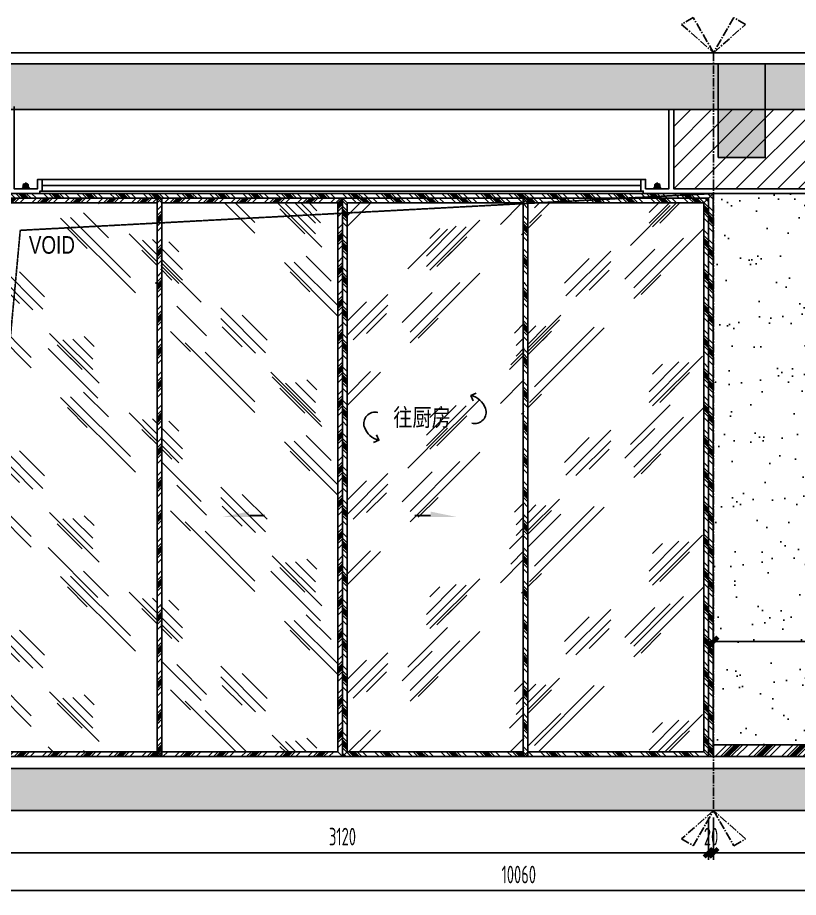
# Model space of a CAD drawing. Header units: inches. Extents: x 96003 to 270950, y -80202 to 65998.
# Drawn here: x 132068 to 135394, y 34898 to 38648 of the extents above; entities that cross this region are included whole.
import ezdxf

# ---------------------------------------------------------------- set-up
doc = ezdxf.new("R2010")
doc.units = ezdxf.units.IN
doc.header["$LTSCALE"] = 10
doc.header["$MEASUREMENT"] = 0
for name, pattern in [('CENTER2', [1.125, 0.75, -0.125, 0.125, -0.125]), ('DASH', [0.35, 0.25, -0.1]), ('M-CENTER', [1.8, 1.2, -0.2, 0.2, -0.2]), ('M-HIDDEN', [1.875, 1.25, -0.625])]:
    doc.linetypes.add(name, pattern=pattern)
for name, color, linetype in [('01', 200, 'Continuous'), ('05', 12, 'Continuous'), ('EL-1', 1, 'Continuous'), ('EL-136', 136, 'Continuous'), ('EL-LIG', 1, 'M-HIDDEN'), ('EL-LIGHT', 1, 'Continuous'), ('EL-TEXT', 50, 'Continuous'), ('FC-地面造型', 136, 'Continuous'), ('FF-FINISH【完成面】', 20, 'Continuous'), ('ID-ELEV-1', 1, 'Continuous'), ('SBEI', 1, 'Continuous')]:
    doc.layers.add(name, color=color, linetype=linetype)
doc.layers.add('F-2', color=145, linetype='Continuous', lineweight=0)
doc.styles.add('CCD_DIM', font='archs.shx', dxfattribs={"width": 0.7})
doc.styles.add('hbsmall', font='hbsmall.shx', dxfattribs={"width": 0.7})
doc.styles.add('st', font='')
doc.styles.add('XZC', font='SIMPLEX.SHX', dxfattribs={"width": 0.7, "bigfont": 'hztxt.shx'})
doc.styles.get('st').set_extended_font_data('SimSun')
doc.linetypes.add('LED_LINE', pattern='A,12.7,-5.08,["LED",XZC,S=2.54,R=0,X=-2.54,Y=-1.27],-6.35', length=24.13)
doc.dimstyles.new('1.30', dxfattribs={"dimscale": 30, "dimtxt": 2.5, "dimasz": 1, "dimexe": 1, "dimexo": 1.5, "dimgap": 1, "dimtad": 1, "dimdec": 0, "dimrnd": 5, "dimdsep": 46, "dimtxsty": 'CCD_DIM', "dimblk": 'CCD_Dimension_Tick', "dimcen": 1, "dimclrd": 44, "dimclre": 44, "dimclrt": 2, "dimadec": 0, "dimazin": 2, "dimtfac": 1, "dimtdec": 0, "dimtix": 1, "dimtmove": 2, "dimatfit": 3, "dimldrblk": 'CCD_Dimension_Tick', "dimfxl": 5, "dimfxlon": 1, "dimtolj": 1, "dimarcsym": 0})

# ---------------------------------------------------------------- blocks, each defined once
blk = doc.blocks.new('clikstrip')
at = {"color": 8, "linetype": 'Continuous'}
for p, q in [((32.2, 32.2), (-32.2, 32.2)), ((0, 0), (0, 64.4))]:
    blk.add_line(p, q, dxfattribs=at)
at = {"color": 0, "linetype": 'Continuous'}
for p, q in [((-25, 41.7), (-17.2, 49.4)), ((-25, 17.6), (-25, 41.7)), ((-17.2, 9.9), (17.2, 9.9)), ((25, 41.7), (17.2, 49.4)), ((25, 17.6), (25, 41.7))]:
    blk.add_line(p, q, dxfattribs=at)
for centre, radius in [((-25, 9.9), 7.77), ((0, 32.2), 17.2), ((25, 9.9), 7.77)]:
    blk.add_circle(centre, radius, dxfattribs=at)
for centre, start, end in [((-14.7, 46.9), 315, 135), ((14.7, 46.9), 45, 225)]:
    blk.add_arc(centre, 3.57, start, end, dxfattribs=at)
blk = doc.blocks.new('EL-1.5-A (MUR)$0$fagfqgqgeq')
at = {"layer": 'EL-LIGHT', "linetype": 'M-CENTER', "ltscale": 0.008889, "xscale": 0.5052631579241471, "yscale": 0.5052631579241471, "zscale": 0.5052631579241471, "rotation": 270.0000000000006}
blk.add_blockref('clikstrip', (-1.3, 0), dxfattribs=at)
blk = doc.blocks.new('*U124')
at = {"layer": 'EL-1', "linetype": 'CENTER2', "ltscale": 5}
blk.add_lwpolyline([(-45, 3122.1), (-187, 3248), (-135, 3278), (-45, 3122.1), (45, 3278), (97, 3248), (-45, 3122.1), (-45, -242.3), (97, -368.1), (45, -398.1), (-45, -242.3), (-135, -398.1), (-187, -368.1), (-45, -242.3)], dxfattribs=at)
blk = doc.blocks.new('CCD_Dimension_Tick')
at = {"color": 0, "linetype": 'ByBlock'}
for p, q in [((-1.09, 0), (0, 0)), ((0, 0), (1.09, 0))]:
    blk.add_line(p, q, dxfattribs=at)
at = {"color": 0, "linetype": 'Continuous', "const_width": 0.608}
blk.add_lwpolyline([(-0.61, -0.61), (0.61, 0.61)], dxfattribs=at)
blk = doc.blocks.new('*D271')
at = {"layer": 'Defpoints', "color": 0, "linetype": 'ByBlock', "transparency": 16777216}
for p in [(131893.2, 35498.3), (135011.4, 35230.6), (135011.4, 35088.4)]:
    blk.add_point(p, dxfattribs=at)
at = {"layer": 'FC-地面造型', "color": 44, "linetype": 'ByBlock', "lineweight": -2, "transparency": 16777216}
for p, q in [((131893.2, 35238.4), (131893.2, 35058.4)), ((135011.4, 35185.6), (135011.4, 35058.4)), ((131923.2, 35088.4), (134981.4, 35088.4))]:
    blk.add_line(p, q, dxfattribs=at)
at = {"layer": 'FC-地面造型', "color": 44, "linetype": 'ByBlock', "lineweight": -2, "transparency": 16777216, "xscale": 30, "yscale": 30, "zscale": 30, "rotation": 180}
blk.add_blockref('CCD_Dimension_Tick', (131893.2, 35088.4), dxfattribs=at)
at = {"layer": 'FC-地面造型', "color": 44, "linetype": 'ByBlock', "lineweight": -2, "transparency": 16777216, "xscale": 30, "yscale": 30, "zscale": 30}
blk.add_blockref('CCD_Dimension_Tick', (135011.4, 35088.4), dxfattribs=at)
at = {"layer": 'FC-地面造型', "color": 2, "linetype": 'ByBlock', "transparency": 16777216, "insert": (133452.3, 35157.5), "char_height": 75, "attachment_point": 5, "style": 'CCD_DIM'}
blk.add_mtext('\\A1;3120', dxfattribs=at)
blk = doc.blocks.new('*D272')
at = {"layer": 'Defpoints', "color": 0, "linetype": 'ByBlock', "transparency": 16777216}
for p in [(135011.4, 35498.2), (135033.2, 35498.2), (135033.2, 35088.4)]:
    blk.add_point(p, dxfattribs=at)
at = {"layer": 'FC-地面造型', "color": 44, "linetype": 'ByBlock', "lineweight": -2, "transparency": 16777216}
for p, q in [((135011.4, 35238.4), (135011.4, 35058.4)), ((135033.2, 35238.4), (135033.2, 35058.4)), ((134981.4, 35088.4), (134951.4, 35088.4)), ((135011.4, 35088.4), (135033.2, 35088.4)), ((135063.2, 35088.4), (135093.2, 35088.4))]:
    blk.add_line(p, q, dxfattribs=at)
at = {"layer": 'FC-地面造型', "color": 44, "linetype": 'ByBlock', "lineweight": -2, "transparency": 16777216, "xscale": 30, "yscale": 30, "zscale": 30}
blk.add_blockref('CCD_Dimension_Tick', (135011.4, 35088.4), dxfattribs=at)
at = {"layer": 'FC-地面造型', "color": 44, "linetype": 'ByBlock', "lineweight": -2, "transparency": 16777216, "xscale": 30, "yscale": 30, "zscale": 30, "rotation": 180}
blk.add_blockref('CCD_Dimension_Tick', (135033.2, 35088.4), dxfattribs=at)
at = {"layer": 'FC-地面造型', "color": 2, "linetype": 'ByBlock', "transparency": 16777216, "insert": (135022.3, 35157.5), "char_height": 75, "attachment_point": 5, "style": 'CCD_DIM'}
blk.add_mtext('\\A1;20', dxfattribs=at)
blk = doc.blocks.new('*D273')
at = {"layer": 'Defpoints', "color": 0, "linetype": 'ByBlock', "transparency": 16777216}
for p in [(137081.4, 35591, 0), (135033.2, 35268.5), (137081.4, 35088.4)]:
    blk.add_point(p, dxfattribs=at)
at = {"layer": 'FC-地面造型', "color": 44, "linetype": 'ByBlock', "lineweight": -2, "transparency": 16777216}
for p, q in [((135033.2, 35223.5), (135033.2, 35058.4)), ((137081.4, 35238.4), (137081.4, 35058.4)), ((135063.2, 35088.4), (137051.4, 35088.4))]:
    blk.add_line(p, q, dxfattribs=at)
at = {"layer": 'FC-地面造型', "color": 44, "linetype": 'ByBlock', "lineweight": -2, "transparency": 16777216, "xscale": 30, "yscale": 30, "zscale": 30, "rotation": 180}
blk.add_blockref('CCD_Dimension_Tick', (135033.2, 35088.4), dxfattribs=at)
at = {"layer": 'FC-地面造型', "color": 44, "linetype": 'ByBlock', "lineweight": -2, "transparency": 16777216, "xscale": 30, "yscale": 30, "zscale": 30}
blk.add_blockref('CCD_Dimension_Tick', (137081.4, 35088.4), dxfattribs=at)
at = {"layer": 'FC-地面造型', "color": 2, "linetype": 'ByBlock', "transparency": 16777216, "insert": (136057.3, 35157.5), "char_height": 75, "attachment_point": 5, "style": 'CCD_DIM'}
blk.add_mtext('\\A1;2050', dxfattribs=at)
blk = doc.blocks.new('*D278')
at = {"layer": 'Defpoints', "color": 0, "linetype": 'ByBlock', "transparency": 16777216}
for p in [(129173.2, 35238.4), (139233.3, 35238.4), (129173.2, 34928.4)]:
    blk.add_point(p, dxfattribs=at)
at = {"layer": 'FC-地面造型', "color": 44, "linetype": 'ByBlock', "lineweight": -2, "transparency": 16777216}
for p, q in [((129173.2, 35078.4), (129173.2, 34898.4)), ((139233.3, 35078.4), (139233.3, 34898.4)), ((139203.3, 34928.4), (129203.2, 34928.4))]:
    blk.add_line(p, q, dxfattribs=at)
at = {"layer": 'FC-地面造型', "color": 44, "linetype": 'ByBlock', "lineweight": -2, "transparency": 16777216, "xscale": 30, "yscale": 30, "zscale": 30, "rotation": 180}
blk.add_blockref('CCD_Dimension_Tick', (129173.2, 34928.4), dxfattribs=at)
at = {"layer": 'FC-地面造型', "color": 44, "linetype": 'ByBlock', "lineweight": -2, "transparency": 16777216, "xscale": 30, "yscale": 30, "zscale": 30}
blk.add_blockref('CCD_Dimension_Tick', (139233.3, 34928.4), dxfattribs=at)
at = {"layer": 'FC-地面造型', "color": 2, "linetype": 'ByBlock', "transparency": 16777216, "insert": (134203.3, 34995.9), "char_height": 75, "attachment_point": 5, "style": 'CCD_DIM'}
blk.add_mtext('\\A1;10060', dxfattribs=at)
blk = doc.blocks.new('*D429')
at = {"layer": 'Defpoints', "color": 0, "linetype": 'ByBlock', "transparency": 16777216}
for p in [(136057.3, 35989.3), (136057.3, 35897.7, 0), (135033.2, 35834.7)]:
    blk.add_point(p, dxfattribs=at)
at = {"layer": 'FC-地面造型', "color": 44, "lineweight": -2, "transparency": 16777216}
for p, q in [((135033.2, 35879.7), (135033.2, 36019.3)), ((136057.3, 35942.7), (136057.3, 36019.3)), ((135063.2, 35989.3), (136027.3, 35989.3))]:
    blk.add_line(p, q, dxfattribs=at)
at = {"layer": 'FC-地面造型', "color": 44, "linetype": 'ByBlock', "lineweight": -2, "transparency": 16777216, "xscale": 30, "yscale": 30, "zscale": 30, "rotation": 180}
blk.add_blockref('CCD_Dimension_Tick', (135033.2, 35989.3), dxfattribs=at)
at = {"layer": 'FC-地面造型', "color": 44, "linetype": 'ByBlock', "lineweight": -2, "transparency": 16777216, "xscale": 30, "yscale": 30, "zscale": 30}
blk.add_blockref('CCD_Dimension_Tick', (136057.3, 35989.3), dxfattribs=at)
at = {"layer": 'FC-地面造型', "color": 2, "linetype": 'ByBlock', "transparency": 16777216, "insert": (135545.3, 36058.3), "char_height": 75, "attachment_point": 5, "style": 'CCD_DIM'}
blk.add_mtext('\\A1;EQ', dxfattribs=at)
blk = doc.blocks.new('tyryrtut')
at = {"layer": 'FC-地面造型', "linetype": 'ByBlock'}
h = blk.add_hatch(dxfattribs=at)
h.set_pattern_fill('CYL,_O', color=250, scale=100, pattern_type=2)
h.set_pattern_definition([(135, (429550.36, -208358.05), (-70.710678, -70.710678), []), (135, (429548.94, -208359.46), (-70.710678, -70.710678), []), (135, (429546.11, -208362.29), (-70.710678, -70.710678), []), (135, (429540.46, -208367.95), (-70.710678, -70.710678), []), (135, (429529.14, -208379.26), (-70.710678, -70.710678), []), (135, (429503.69, -208404.72), (-70.710678, -70.710678), []), (135, (429492.37, -208416.03), (-70.710678, -70.710678), []), (135, (429486.72, -208421.69), (-70.710678, -70.710678), []), (135, (429483.89, -208424.52), (-70.710678, -70.710678), []), (135, (429482.48, -208425.93), (-70.710678, -70.710678), [])])
h.paths.add_polyline_path([(130729.1, -105848.7), (131518.6, -105848.7), (131518.6, -108228.7), (130729.1, -108228.7)])
h.paths.add_polyline_path([(130749.1, -105868.7), (131498.6, -105868.7), (131498.6, -108208.7), (130749.1, -108208.7)], flags=16)
h = blk.add_hatch(dxfattribs=at)
h.set_pattern_fill('玻璃2', color=250, scale=50)
h.set_pattern_definition([(45, (60, 30), (4e-14, 763.6753), [300, -180, 300, -180, 120, -261.6408]), (45, (45, 45), (4e-14, 763.6753), [240, -300, 180, -180, 210, -231.6408]), (45, (45, 90), (4e-14, 763.6753), [180, -360, 120, -180, 270, -231.6408]), (45, (90, 45), (4e-14, 763.6753), [180, -360, 150, -651.6408]), (45, (135, 90), (4e-14, 763.6753), [90, -450, 60, -741.6408]), (45, (60, 165), (4e-14, 763.6753), [60, -450, 60, -240, 150, -381.6408]), (45, (330, 120), (4e-14, 763.6753), [300, -450, 360, -237.6408]), (45, (330, 75), (4e-14, 763.6753), [420, -300, 450, -177.6408]), (45, (405, 135), (-9e-14, -848.5281), [300, -420, 240, -381.6408]), (45, (360, 225), (4e-14, 763.6753), [150, -600, 180, -411.6408]), (45, (450, 180), (4e-14, 763.6753), [120, -600, 120, -501.6408])])
h.paths.add_polyline_path([(130749.1, -108208.7), (131503.6, -108208.7), (131503.6, -105868.7), (130749.1, -105868.7)])
at = {"color": 138, "linetype": 'ByBlock'}
for p, q in [((130749.1, -105868.7), (130729.1, -105848.7)), ((131498.6, -105868.7), (131518.6, -105848.7)), ((130749.1, -108208.7), (130729.1, -108228.7)), ((131498.6, -108208.7, 0), (131518.6, -108228.7, 0))]:
    blk.add_line(p, q, dxfattribs=at)
at = {"layer": 'FC-地面造型', "color": 136, "linetype": 'ByBlock'}
for points in [[(130729.1, -105848.7), (131518.6, -105848.7), (131518.6, -108228.7), (130729.1, -108228.7)], [(130749.1, -105868.7), (131498.6, -105868.7), (131498.6, -108208.7), (130749.1, -108208.7)]]:
    blk.add_lwpolyline(points, close=True, dxfattribs=at)
blk = doc.blocks.new('AUDIT_I_130516102400-0')
blk.add_hatch(color=0).paths.add_polyline_path([(-146.5, -2.9), (-259.3, -2.9), (-259.3, 20.3)])
blk = doc.blocks.new('A$C33884F41')
at = {"color": 0}
blk.add_line((66.8, 0), (0, 0), dxfattribs=at)
blk.add_solid([(0, 0), (66.8, 0), (0, -6.5), (66.8, -6.5)], dxfattribs=at)
at = {"color": 0, "xscale": -1, "rotation": 359.9999836849192}
blk.add_blockref('AUDIT_I_130516102400-0', (-259.3, -3.6), dxfattribs=at)
blk = doc.blocks.new('tttt')
at = {"layer": 'F-2', "linetype": 'ByBlock'}
h = blk.add_hatch(dxfattribs=at)
h.set_pattern_fill('CYL', color=250, scale=100, pattern_type=2)
h.set_pattern_definition([(135, (304891.14, -103376.02), (-70.71068, -70.71068), []), (135, (304889.72, -103377.44), (-70.71068, -70.71068), []), (135, (304886.89, -103380.27), (-70.71068, -70.71068), []), (135, (304881.24, -103385.92), (-70.71068, -70.71068), []), (135, (304869.92, -103397.24), (-70.71068, -70.71068), []), (135, (304844.47, -103422.69), (-70.71068, -70.71068), []), (135, (304833.15, -103434.01), (-70.71068, -70.71068), []), (135, (304827.5, -103439.66), (-70.71068, -70.71068), []), (135, (304824.67, -103442.49), (-70.71068, -70.71068), []), (135, (304823.25, -103443.91), (-70.71068, -70.71068), [])])
h.paths.add_polyline_path([(133275.1, 37898.2), (136433.2, 37898.2), (136433.2, 35498.2), (136413.2, 35498.2), (136413.2, 37878.2), (134865.1, 37878.2), (133295.1, 37878.2), (133295.1, 35498.3), (133275.1, 35498.2), (133275.1, 35548.2)])
at = {"layer": 'FC-地面造型', "color": 30, "linetype": 'ByBlock'}
for p, q in [((133295.1, 37878.2, 0), (133275.1, 37898.2, 0)), ((136413.2, 37878.2), (136433.2, 37898.2))]:
    blk.add_line(p, q, dxfattribs=at)
at = {"layer": 'FC-地面造型', "color": 30, "linetype": 'ByBlock', "elevation": 0}
for points in [[(136433.2, 35498.2), (136433.2, 37898.2), (133275.1, 37898.2), (133275.1, 35498.2)], [(133295.1, 35498.3), (133295.1, 37878.2), (136413.2, 37878.2), (136413.2, 35498.2)]]:
    blk.add_lwpolyline(points, dxfattribs=at)
at = {"layer": 'FF-FINISH【完成面】', "linetype": 'ByBlock'}
for p in [(134059.6, 37516.7, 0), (135628.7, 37516.7, 0)]:
    blk.add_point(p, dxfattribs=at)
at = {"layer": '05', "linetype": 'DASH'}
blk.add_blockref('A$C33884F41', (134455.2, 36525.9, 0), dxfattribs=at)
at = {"layer": '05', "linetype": 'DASH', "xscale": -1}
blk.add_blockref('A$C33884F41', (135229.1, 36525.9, 0), dxfattribs=at)
at = {"layer": 'FC-地面造型', "color": 8, "linetype": 'ByBlock', "xscale": -1}
for p in [(264813.7, 143726.9, 0), (265583.3, 143726.9, 0)]:
    blk.add_blockref('tyryrtut', p, dxfattribs=at)
at = {"layer": 'FC-地面造型', "color": 8, "linetype": 'ByBlock'}
for p in [(4125.1, 143726.9, 0), (4894.6, 143726.9, 0)]:
    blk.add_blockref('tyryrtut', p, dxfattribs=at)
blk = doc.blocks.new('20150429.21331355')
at = {"layer": 'EL-136'}
blk.add_lwpolyline([(-7.7, 3.5, 0.259212), (33.7, 40.4, 0.59908), (-4.9, 82.2)], format="xyb", dxfattribs=at)
blk.add_lwpolyline([(-1, 18.9), (-7.7, 3.5), (7.7, -3.5)], dxfattribs=at)
blk = doc.blocks.new('20150429.21331502')
at = {"layer": 'EL-136'}
blk.add_lwpolyline([(25.7, 5.1), (32.4, 20.5), (17.1, 27.5)], dxfattribs=at)
blk.add_lwpolyline([(32.4, 20.5, 0.259212), (-8.9, -16.3, 0.59908), (29.6, -58.2)], format="xyb", dxfattribs=at)

msp = doc.modelspace()

# ---------------------------------------------------------------- hatches: boundary and pattern name
h = msp.add_hatch(color=250)
h.dxf.hatch_style = 1
h.paths.add_polyline_path([(139358, 38256.7), (139358.6, 38451.4), (128953.2, 38448.4), (128953.2, 38256.6)])
h = msp.add_hatch(color=250)
h.dxf.hatch_style = 1
h.paths.add_polyline_path([(135053.2, 38051.4), (135253.2, 38051.4), (135253.2, 38451.4), (135053.2, 38451.4)])
h = msp.add_hatch()
h.set_pattern_fill('ANSI31', color=250, scale=500)
h.set_pattern_definition([(45, (134863.25, 37918.22), (-44.1942, 44.1942), [])])
h.paths.add_polyline_path([(134863.2, 38256.7), (134863.2, 37918.2), (139253.2, 37918.2), (139253.2, 38256.7)])
h = msp.add_hatch(color=250)
h.dxf.hatch_style = 1
h.paths.add_polyline_path([(139353.2, 35268.4), (139353.2, 35448.4), (128953.2, 35448.4), (128953.2, 35268.4)])
at = {"layer": 'FC-地面造型', "linetype": 'ByBlock'}
h = msp.add_hatch(dxfattribs=at)
h.set_pattern_fill('AR-SAND', color=250, scale=100)
h.set_pattern_definition([(37.5, (-13662.1, 3777.11), (-6.29934, 192.68238), [0, -152, 0, -170, 0, -162.5]), (7.5, (-13662.1, 3777.1), (176.97767, 282.2146), [0, -82, 0, -137, 0, -52.5]), (327.5, (-13785.1, 3777.11), (311.41419, 0.5659), [0, -50, 0, -180, 0, -235]), (317.5, (-13785.1, 3777.1), (300.61266, 87.76756), [0, -25, 0, -118, 0, -135])])
h.paths.add_polyline_path([(135033.2, 37898.2), (135033.2, 35548.2), (137081.4, 35548.2), (137081.4, 37898.2)])
h = msp.add_hatch(dxfattribs=at)
h.set_pattern_fill('CYL', color=250, scale=100, angle=90, pattern_type=2)
h.set_pattern_definition([(225, (221751.51, 535819.72), (70.710678, -70.710678), []), (225, (221752.92, 535818.3), (70.710678, -70.710678), []), (225, (221755.75, 535815.47), (70.710678, -70.710678), []), (225, (221761.41, 535809.82), (70.710678, -70.710678), []), (225, (221772.72, 535798.5), (70.710678, -70.710678), []), (225, (221798.18, 535773.05), (70.710678, -70.710678), []), (225, (221809.49, 535761.73), (70.710678, -70.710678), []), (225, (221815.15, 535756.08), (70.710678, -70.710678), []), (225, (221817.98, 535753.25), (70.710678, -70.710678), []), (225, (221819.39, 535751.83), (70.710678, -70.710678), [])])
h.paths.add_polyline_path([(135033.2, 35498.2), (137081.4, 35498.2), (137081.4, 35548.2), (135033.2, 35548.2)])

# ---------------------------------------------------------------- linework, layer by layer
at = {"color": 5}
for p, q in [((128953.2, 38498.2), (139353.2, 38498.2)), ((129173.2, 35498.2), (139233.3, 35498.2))]:
    msp.add_line(p, q, dxfattribs=at)
at = {"color": 6, "linetype": 'ByBlock', "elevation": 0}
msp.add_lwpolyline([(132753.3, 35268.4), (132753.3, 35268.4), (139253.2, 35268.4), (139253.2, 35268.4)], dxfattribs=at)
at = {"layer": '01'}
for points in [[(128953.2, 38256.7), (139358, 38256.7), (139358, 38451.4), (128953.2, 38451.4)], [(128953.2, 35268.4), (139353.2, 35268.4), (139353.2, 35448.4), (128953.2, 35448.4)], [(128953.2, 35268.4), (139353.2, 35268.4), (139353.2, 35448.4), (128953.2, 35448.4)]]:
    msp.add_lwpolyline(points, dxfattribs=at)
at = {"layer": '01', "elevation": 0}
msp.add_lwpolyline([(135053.2, 38051.4), (135253.2, 38051.4), (135253.2, 38451.4), (135053.2, 38451.4)], close=True, dxfattribs=at)
at = {"layer": '05', "color": 136, "linetype": 'DASH'}
msp.add_lwpolyline([(131873.2, 35498.2), (132079.6, 37741.2), (135033.2, 37898.2)], dxfattribs=at)
at = {"layer": 'EL-LIG', "linetype": 'LED_LINE', "ltscale": 0.02}
msp.add_lwpolyline([(132173.2, 37931.9), (134723.2, 37931.9)], dxfattribs=at)
at = {"layer": 'FC-地面造型', "color": 30, "linetype": 'ByBlock', "elevation": 0}
msp.add_lwpolyline([(135033.2, 35498.2), (137081.4, 35498.2), (137081.4, 35548.2), (135033.2, 35548.2)], close=True, dxfattribs=at)
at = {"layer": 'SBEI', "color": 136}
for p, q in [((132173.2, 37958.2), (134723.2, 37958.2)), ((134723.2, 37908.2), (132173.2, 37908.2))]:
    msp.add_line(p, q, dxfattribs=at)
at = {"layer": 'SBEI', "color": 3}
msp.add_line((131863.3, 37898.2), (134733.2, 37898.2), dxfattribs=at)
for points in [[(129153.2, 37898.2), (132113.2, 37898.2), (132113.2, 37898.2), (132123.2, 37898.2), (132123.2, 37898.2), (132163.2, 37898.2), (132163.2, 37908.2), (132173.2, 37908.2), (132173.2, 37958.2), (132153.2, 37958.2), (132153.2, 37918.2), (132053.2, 37918.2), (132053.2, 38268.4)], [(139253.2, 37898.2), (134783.2, 37898.2), (134783.2, 37898.2), (134773.2, 37898.2), (134773.2, 37898.2), (134733.2, 37898.2), (134733.2, 37908.2), (134723.2, 37908.2), (134723.2, 37958.2), (134743.2, 37958.2), (134743.2, 37918.2), (134843.2, 37918.2), (134843.2, 38256.7)]]:
    msp.add_lwpolyline(points, dxfattribs=at)
at = {"layer": 'SBEI', "color": 136}
msp.add_lwpolyline([(139253.2, 37918.2), (134863.2, 37918.2), (134863.2, 38256.7)], dxfattribs=at)

# ---------------------------------------------------------------- block references
at = {"xscale": -0.96, "yscale": 0.96, "zscale": 0.96}
msp.add_blockref('*U124', (134990, 35501), dxfattribs=at)
at = {"color": 2, "xscale": -1.5, "yscale": 1.5, "zscale": 1.5}
for name, p in [('20150429.21331502', (134048, 37006.5, 12.2)), ('20150429.21331355', (133596.2, 36841.7, 12.2))]:
    msp.add_blockref(name, p, dxfattribs=at)
at = {"layer": 'FF-FINISH【完成面】', "linetype": 'ByBlock'}
msp.add_blockref('tttt', (-1401.8, 0, 0), dxfattribs=at)
at = {"layer": 'ID-ELEV-1', "xscale": -0.8399999999997555, "yscale": 0.8399999999997555, "zscale": 0.8399999999997555, "rotation": 270}
for p in [(132103.2, 37919.3), (134793.2, 37919.3)]:
    msp.add_blockref('EL-1.5-A (MUR)$0$fagfqgqgeq', p, dxfattribs=at)

# ---------------------------------------------------------------- texts
at = {"layer": 'EL-TEXT', "color": 50, "width": 0.8}
for s, style, p in [('VOID', 'hbsmall', (132116.4, 37641.7, 0)), ('往厨房', 'st', (133668.3, 36906.6, 12.2))]:
    msp.add_text(s, height=75, dxfattribs=dict(at, style=style)).set_placement(p)

# ---------------------------------------------------------------- dimensions: what is measured, and where the dimension line sits
at = {"layer": 'FC-地面造型', "color": 138, "linetype": 'ByBlock'}
dim = msp.add_linear_dim(base=(136057.3, 35989.3), p1=(135033.2, 35834.7), p2=(136057.3, 35897.7, 0), text='EQ', dimstyle='1.30', dxfattribs=at)
dim.commit()
dim.dimension.update_dxf_attribs({"geometry": '*D429', "text_midpoint": (135545.3, 36058.3)})
for base, p1, p2, picture, middle in [((137081.4, 35088.4), (135033.2, 35268.5), (137081.4, 35591, 0), '*D273', (136057.3, 35157.5)), ((135011.4, 35088.4), (131893.2, 35498.3), (135011.4, 35230.6), '*D271', (133452.3, 35157.5)), ((135033.2, 35088.4), (135011.4, 35498.2), (135033.2, 35498.2), '*D272', (135022.3, 35157.5)), ((129173.2, 34928.4), (139233.3, 35238.4), (129173.2, 35238.4), '*D278', (134203.3, 34995.9))]:
    dim = msp.add_linear_dim(base=base, p1=p1, p2=p2, dimstyle='1.30', dxfattribs=at)
    dim.commit()
    dim.dimension.update_dxf_attribs({"geometry": picture, "text_midpoint": middle})

doc.saveas('drawing.dxf')
